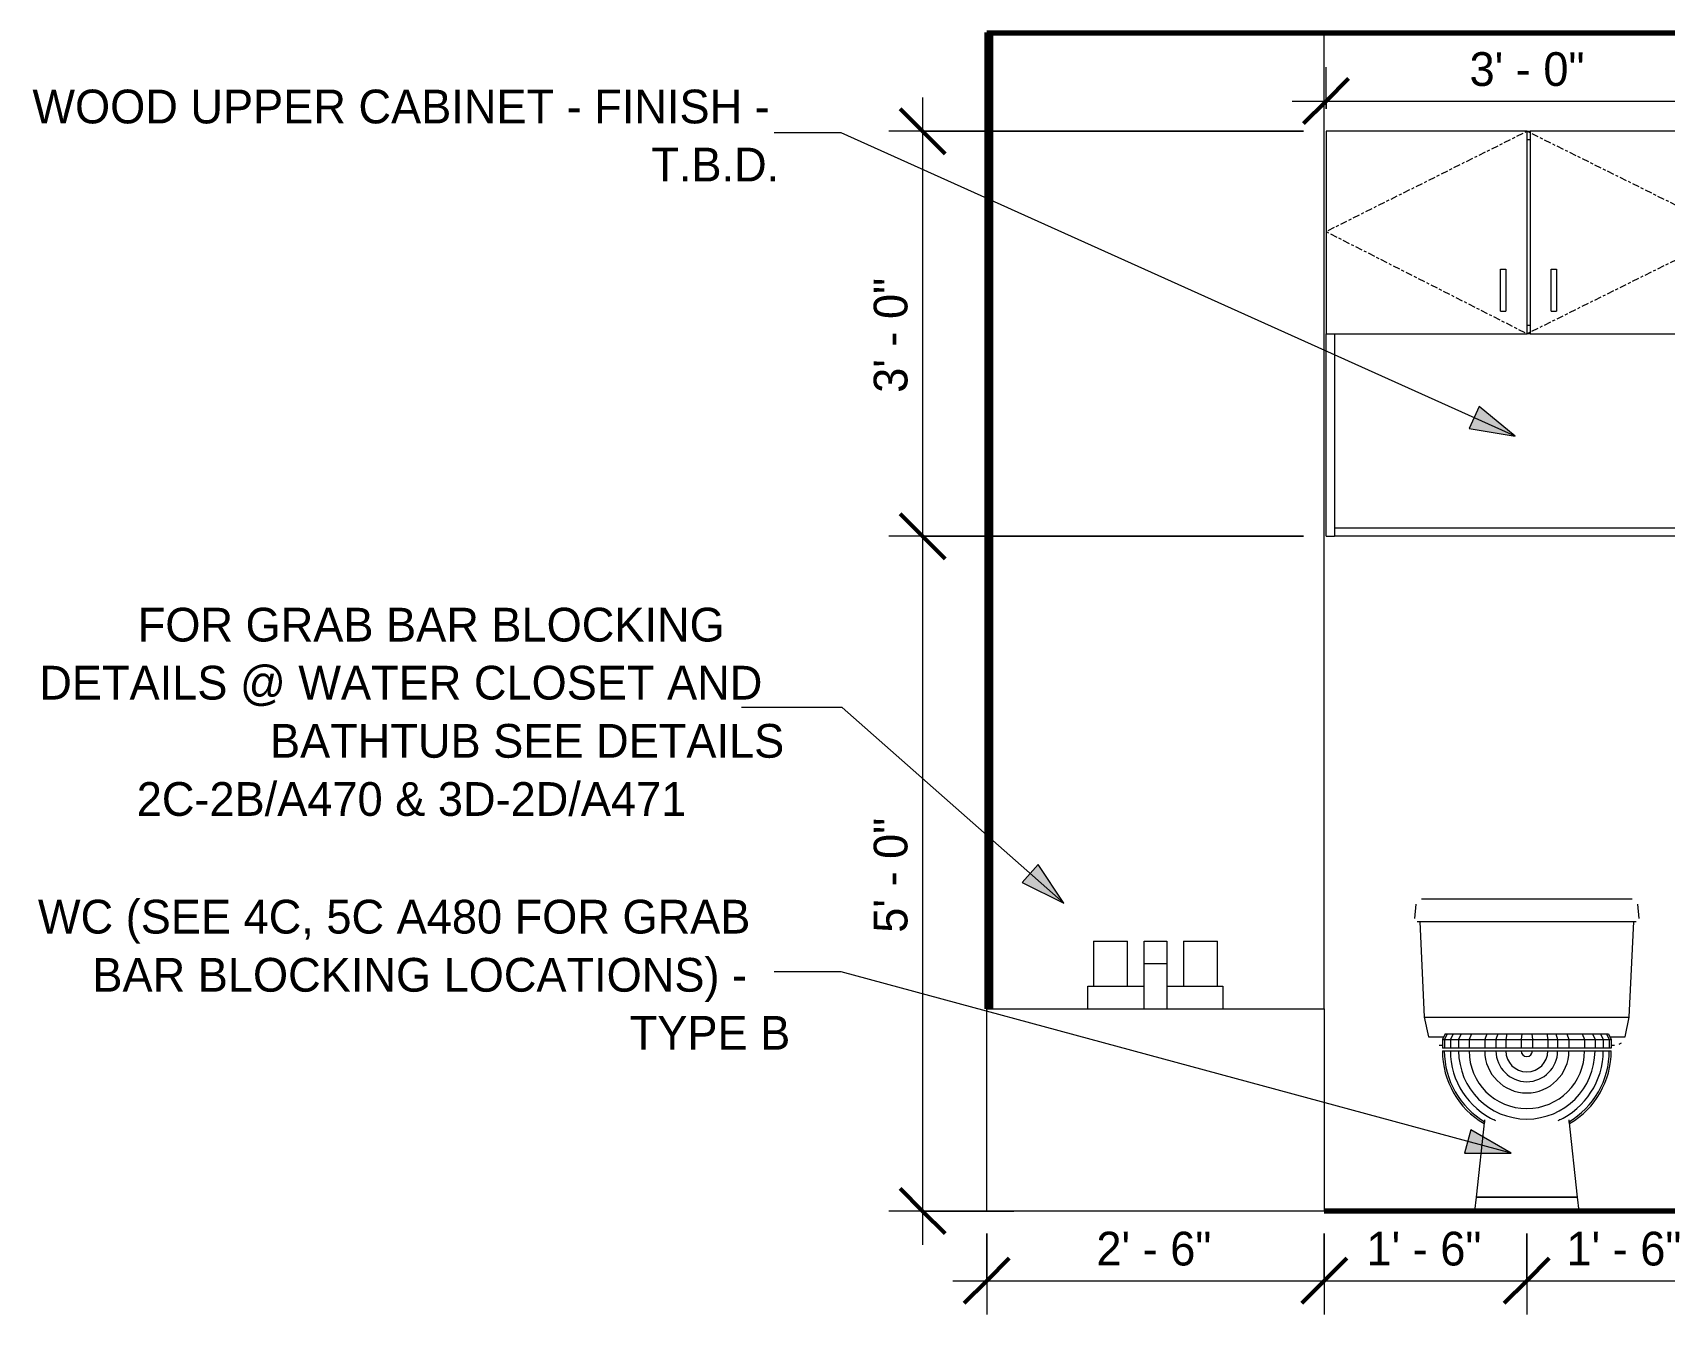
# Model space of a CAD drawing. Header units: inches. Extents: x -10240 to -8600, y 119 to 10383.
# Drawn here: x -9011 to -8866, y 126.8 to 240.8 of the extents above; entities that cross this region are included whole.
import ezdxf

# ---------------------------------------------------------------- set-up
doc = ezdxf.new("R2010")
doc.units = ezdxf.units.IN
doc.header["$MEASUREMENT"] = 0
doc.linetypes.add('Center', pattern=[1.25, 0.25, -0.1875, 0.625, -0.1875])
for name, color, linetype, lineweight in [('0-5', 130, 'Continuous', 5), ('A-ANNO-DIMS', 211, 'Continuous', 9), ('A-ANNO-DIMS-32', 211, 'Continuous', 9), ('A-ANNO-NOTE', 131, 'Continuous', 9), ('A-FLOR-1', 7, 'Continuous', 70), ('A-WALL', 113, 'Continuous', 18), ('A-WALL-4', 113, 'Continuous', 70), ('G-ANNO-TEXT', 231, 'Continuous', 9), ('I-WALL-1', 7, 'Continuous', 70), ('P-SANR-FIXT', 6, 'Continuous', 9), ('Q-CASE', 31, 'Continuous', 9), ('Q-CASE-1', 31, 'Center', 9)]:
    doc.layers.add(name, color=color, linetype=linetype, lineweight=lineweight)
doc.styles.add('Century Gothic', font='ufonts.com_century-gothic.ttf', dxfattribs={"height": 3})
doc.dimstyles.new('OD_1__HACK', dxfattribs={"dimscale": 12, "dimtxt": 3.132505, "dimasz": 0.333333, "dimexe": 0.25, "dimexo": 0.166667, "dimgap": 0.041667, "dimtad": 1, "dimdec": 0, "dimzin": 3, "dimdsep": 46, "dimlunit": 4, "dimtxsty": 'Century Gothic', "dimblk1": 'OBLIQUE', "dimblk2": 'OBLIQUE', "dimsah": 1, "dimcen": 0.09, "dimdle": 0.25, "dimazin": 0, "dimtfac": 1, "dimtdec": 4, "dimtix": 1, "dimtmove": 0, "dimatfit": 3, "dimfxl": 1, "dimtvp": 1, "dimtfill": 1, "dimfrac": 2, "dimtolj": 1, "dimtzin": 0, "dimarcsym": 2})

# ---------------------------------------------------------------- blocks, each defined once
blk = doc.blocks.new('CTR - 1st Phase - Shell_rvt-4-2ND _ 3RD FLOOR - 2BD A - ADA TYPE B - OPTION A - BATH LAV WALL')
at = {"layer": 'A-FLOR-1'}
for p, q in [((-10373.45, 240.75), (-10247.73, 240.75)), ((-10247.73, 136), (-10343.45, 136))]:
    blk.add_line(p, q, dxfattribs=at)
blk = doc.blocks.new('CTR - 1st Phase - Common Walls_rvt-2-2ND _ 3RD FLOOR - 2BD A - ADA TYPE B - OPTION A - BATH LAV WALL')
at = {"layer": 'I-WALL-1'}
blk.add_line((-10373.41, 154), (-10373.41, 240.77), dxfattribs=at)
blk = doc.blocks.new('Toilet-Domestic-3D - Toilet-Domestic-3D-3234795-2ND _ 3RD FLOOR - 2BD A - ADA TYPE B - OPTION A - BATH LAV WALL')
at = {"layer": 'P-SANR-FIXT'}
for p, q in [((-10335.31, 163.29), (-10335.42, 162.02)), ((-10319.2, 163.75), (-10331.7, 163.75)), ((-10316.45, 163.72), (-10316.45, 163.75)), ((-10315.47, 162.02), (-10315.58, 163.29)), ((-10334.95, 161.75), (-10334.56, 153.25)), ((-10331.7, 161.75), (-10319.2, 161.75)), ((-10316.34, 153.25), (-10315.95, 161.75)), ((-10334.56, 153.25), (-10334.2, 151.49)), ((-10334.56, 153.25), (-10331.7, 153.25)), ((-10331.7, 153.25), (-10319.2, 153.25)), ((-10319.2, 153.25), (-10316.34, 153.25)), ((-10316.7, 151.49), (-10316.34, 153.25)), ((-10334.2, 151.49), (-10332.84, 151.49)), ((-10332.7, 151.75), (-10332.95, 151.25)), ((-10332.95, 151.25), (-10332.77, 151.25)), ((-10332.95, 151.25), (-10332.95, 150.5)), ((-10332.77, 151.24), (-10332.95, 151.24)), ((-10332.53, 151.75), (-10332.77, 151.25)), ((-10332.77, 151.25), (-10332.24, 151.25)), ((-10332.77, 151.25), (-10332.77, 150.5)), ((-10332.24, 151.24), (-10332.77, 151.24)), ((-10332.7, 151.75), (-10332.53, 151.75)), ((-10332.53, 151.75), (-10332, 151.75)), ((-10331.51, 151.24), (-10332.24, 151.24)), ((-10332.24, 151.24), (-10332.24, 150.5)), ((-10332, 151.75), (-10332.23, 151.25)), ((-10332.23, 151.25), (-10331.51, 151.25)), ((-10332, 151.75), (-10331.28, 151.75)), ((-10331.28, 151.75), (-10331.51, 151.25)), ((-10331.51, 151.25), (-10330.58, 151.25)), ((-10331.51, 151.25), (-10331.51, 150.5)), ((-10330.58, 151.24), (-10331.51, 151.24)), ((-10331.28, 151.75), (-10330.36, 151.75)), ((-10329.19, 151.24), (-10330.58, 151.24)), ((-10330.58, 151.24), (-10330.58, 150.5)), ((-10330.36, 151.75), (-10330.57, 151.25)), ((-10330.57, 151.25), (-10329.19, 151.25)), ((-10330.36, 151.75), (-10329, 151.75)), ((-10329, 151.75), (-10329.19, 151.25)), ((-10329.19, 151.25), (-10328.19, 151.25)), ((-10329.19, 151.25), (-10329.19, 150.5)), ((-10328.19, 151.24), (-10329.19, 151.24)), ((-10329, 151.75), (-10328.03, 151.75)), ((-10328.03, 151.75), (-10328.19, 151.25)), ((-10328.19, 151.25), (-10327.32, 151.25)), ((-10328.19, 151.25), (-10328.19, 150.5)), ((-10327.32, 151.24), (-10328.19, 151.24)), ((-10328.03, 151.75), (-10327.22, 151.75)), ((-10327.22, 151.75), (-10327.32, 151.25)), ((-10327.32, 151.25), (-10325.95, 151.25)), ((-10327.32, 151.25), (-10327.32, 150.5)), ((-10325.95, 151.24), (-10327.32, 151.24)), ((-10327.22, 151.75), (-10325.9, 151.75)), ((-10325.9, 151.75), (-10325.95, 151.25)), ((-10325.95, 151.25), (-10324.95, 151.25)), ((-10324.95, 151.24), (-10325.95, 151.24)), ((-10325.95, 151.24), (-10325.95, 150.5)), ((-10325.9, 151.75), (-10324.99, 151.75)), ((-10324.99, 151.75), (-10323.68, 151.75)), ((-10324.99, 151.75), (-10324.95, 151.25)), ((-10324.95, 151.25), (-10323.58, 151.25)), ((-10324.95, 151.25), (-10324.95, 150.5)), ((-10323.57, 151.24), (-10324.95, 151.24)), ((-10323.68, 151.75), (-10322.86, 151.75)), ((-10323.68, 151.75), (-10323.58, 151.25)), ((-10323.57, 151.25), (-10322.71, 151.25)), ((-10322.71, 151.24), (-10323.57, 151.24)), ((-10323.57, 151.24), (-10323.57, 150.5)), ((-10322.86, 151.75), (-10321.9, 151.75)), ((-10322.86, 151.75), (-10322.71, 151.25)), ((-10322.71, 151.25), (-10321.71, 151.25)), ((-10322.71, 151.25), (-10322.71, 150.5)), ((-10321.71, 151.24), (-10322.71, 151.24)), ((-10321.9, 151.75), (-10320.54, 151.75)), ((-10321.9, 151.75), (-10321.71, 151.25)), ((-10321.71, 151.25), (-10320.32, 151.25)), ((-10320.32, 151.24), (-10321.71, 151.24)), ((-10321.71, 151.24), (-10321.71, 150.5)), ((-10320.54, 151.75), (-10319.62, 151.75)), ((-10320.54, 151.75), (-10320.32, 151.25)), ((-10320.32, 151.25), (-10319.39, 151.25)), ((-10319.39, 151.24), (-10320.32, 151.24)), ((-10320.32, 151.24), (-10320.32, 150.5)), ((-10319.62, 151.75), (-10318.9, 151.75)), ((-10319.62, 151.75), (-10319.39, 151.25)), ((-10319.39, 151.25), (-10318.66, 151.25)), ((-10319.39, 151.25), (-10319.39, 150.5)), ((-10318.66, 151.24), (-10319.39, 151.24)), ((-10318.9, 151.75), (-10318.37, 151.75)), ((-10318.9, 151.75), (-10318.66, 151.25)), ((-10318.66, 151.25), (-10318.13, 151.25)), ((-10318.66, 151.25), (-10318.66, 150.5)), ((-10318.12, 151.24), (-10318.66, 151.24)), ((-10318.37, 151.75), (-10318.2, 151.75)), ((-10318.37, 151.75), (-10318.13, 151.25)), ((-10318.2, 151.75), (-10317.96, 151.26)), ((-10318.12, 151.25), (-10317.95, 151.25)), ((-10317.95, 151.24), (-10318.12, 151.24)), ((-10318.12, 151.24), (-10318.12, 150.5)), ((-10318.05, 151.49), (-10316.7, 151.49)), ((-10317.95, 151.25), (-10317.95, 150.5)), ((-10332.77, 150.5), (-10332.95, 150.5)), ((-10332.95, 150.25), (-10332.77, 150.25)), ((-10332.24, 150.5), (-10332.77, 150.5)), ((-10332.77, 150.25), (-10332.24, 150.25)), ((-10331.51, 150.5), (-10332.24, 150.5)), ((-10332.24, 150.25), (-10331.51, 150.25)), ((-10330.58, 150.5), (-10331.51, 150.5)), ((-10331.51, 150.25), (-10330.58, 150.25)), ((-10329.19, 150.5), (-10330.58, 150.5)), ((-10330.58, 150.25), (-10329.19, 150.25)), ((-10328.19, 150.5), (-10329.19, 150.5)), ((-10329.19, 150.25), (-10328.19, 150.25)), ((-10327.32, 150.5), (-10328.19, 150.5)), ((-10328.19, 150.25), (-10327.32, 150.25)), ((-10325.95, 150.5), (-10327.32, 150.5)), ((-10327.32, 150.25), (-10325.95, 150.25)), ((-10324.95, 150.5), (-10325.95, 150.5)), ((-10325.95, 150.25), (-10325.45, 150.25)), ((-10325.45, 150.25), (-10324.95, 150.25)), ((-10323.57, 150.5), (-10324.95, 150.5)), ((-10324.95, 150.25), (-10323.57, 150.25)), ((-10322.71, 150.5), (-10323.57, 150.5)), ((-10323.57, 150.25), (-10322.71, 150.25)), ((-10321.71, 150.5), (-10322.71, 150.5)), ((-10322.71, 150.25), (-10321.71, 150.25)), ((-10320.32, 150.5), (-10321.71, 150.5)), ((-10321.71, 150.25), (-10320.32, 150.25)), ((-10319.39, 150.5), (-10320.32, 150.5)), ((-10320.32, 150.25), (-10319.39, 150.25)), ((-10318.66, 150.5), (-10319.39, 150.5)), ((-10319.39, 150.25), (-10318.66, 150.25)), ((-10318.12, 150.5), (-10318.66, 150.5)), ((-10318.66, 150.25), (-10318.12, 150.25)), ((-10317.95, 150.5), (-10318.12, 150.5)), ((-10318.12, 150.25), (-10317.95, 150.25)), ((-10329.2, 144.12), (-10329.95, 137.25)), ((-10328.32, 144.12), (-10328.34, 144.12)), ((-10322.56, 144.12), (-10322.58, 144.12)), ((-10320.95, 137.25), (-10321.7, 144.12)), ((-10329.95, 137.25), (-10330.09, 136)), ((-10329.73, 137.25), (-10329.95, 137.25)), ((-10329.95, 137.25), (-10329.73, 137.25)), ((-10329.09, 137.25), (-10329.73, 137.25)), ((-10329.73, 137.25), (-10325.45, 137.25)), ((-10328.09, 137.25), (-10329.09, 137.25)), ((-10326.84, 137.25), (-10328.09, 137.25)), ((-10325.45, 137.25), (-10326.84, 137.25)), ((-10324.06, 137.25), (-10325.45, 137.25)), ((-10325.45, 137.25), (-10324.06, 137.25)), ((-10322.8, 137.25), (-10324.06, 137.25)), ((-10324.06, 137.25), (-10322.8, 137.25)), ((-10321.81, 137.25), (-10322.8, 137.25)), ((-10322.8, 137.25), (-10321.81, 137.25)), ((-10321.17, 137.25), (-10321.81, 137.25)), ((-10321.81, 137.25), (-10321.17, 137.25)), ((-10320.95, 137.25), (-10321.17, 137.25)), ((-10321.17, 137.25), (-10320.95, 137.25)), ((-10320.81, 136), (-10320.95, 137.25))]:
    blk.add_line(p, q, dxfattribs=at)
at = {"layer": 'P-SANR-FIXT', "flags": 128}
for points in [[(-10331.7, 163.75), (-10331.82, 163.75), (-10331.95, 163.75), (-10332.07, 163.75), (-10332.2, 163.75), (-10332.32, 163.75), (-10332.44, 163.75), (-10332.56, 163.75), (-10332.68, 163.75), (-10332.8, 163.75), (-10332.91, 163.75), (-10333.03, 163.75), (-10333.14, 163.75), (-10333.25, 163.75), (-10333.35, 163.75), (-10333.46, 163.75), (-10333.56, 163.75), (-10333.66, 163.75), (-10333.75, 163.75), (-10333.85, 163.75), (-10333.93, 163.75), (-10334.02, 163.75), (-10334.1, 163.75), (-10334.18, 163.75), (-10334.25, 163.75), (-10334.32, 163.75), (-10334.39, 163.75), (-10334.45, 163.75), (-10334.5, 163.75), (-10334.56, 163.75), (-10334.6, 163.75), (-10334.65, 163.75), (-10334.68, 163.75), (-10334.72, 163.75), (-10334.75, 163.75), (-10334.77, 163.75), (-10334.79, 163.75), (-10334.8, 163.75), (-10334.81, 163.75), (-10334.82, 163.75), (-10334.82, 163.75)], [(-10316.08, 163.75), (-10316.08, 163.75), (-10316.09, 163.75), (-10316.1, 163.75), (-10316.12, 163.75), (-10316.14, 163.75), (-10316.17, 163.75), (-10316.2, 163.75), (-10316.24, 163.75), (-10316.28, 163.75), (-10316.33, 163.75), (-10316.38, 163.75), (-10316.43, 163.75), (-10316.49, 163.75), (-10316.56, 163.75), (-10316.63, 163.75), (-10316.7, 163.75), (-10316.78, 163.75), (-10316.86, 163.75), (-10316.94, 163.75), (-10317.03, 163.75), (-10317.12, 163.75), (-10317.21, 163.75), (-10317.31, 163.75), (-10317.41, 163.75), (-10317.51, 163.75), (-10317.62, 163.75), (-10317.73, 163.75), (-10317.84, 163.75), (-10317.95, 163.75), (-10318.07, 163.75), (-10318.19, 163.75), (-10318.31, 163.75), (-10318.43, 163.75), (-10318.55, 163.75), (-10318.67, 163.75), (-10318.79, 163.75), (-10318.92, 163.75), (-10319.04, 163.75), (-10319.17, 163.75), (-10319.2, 163.75)], [(-10335.18, 161.75), (-10335.17, 161.75), (-10335.16, 161.75), (-10335.15, 161.75), (-10335.13, 161.75), (-10335.11, 161.75), (-10335.08, 161.75), (-10335.04, 161.75), (-10335, 161.75), (-10334.95, 161.75), (-10334.9, 161.75), (-10334.84, 161.75), (-10334.78, 161.75), (-10334.72, 161.75), (-10334.64, 161.75), (-10334.57, 161.75), (-10334.49, 161.75), (-10334.4, 161.75), (-10334.31, 161.75), (-10334.22, 161.75), (-10334.12, 161.75), (-10334.02, 161.75), (-10333.91, 161.75), (-10333.81, 161.75), (-10333.69, 161.75), (-10333.58, 161.75), (-10333.46, 161.75), (-10333.34, 161.75), (-10333.21, 161.75), (-10333.09, 161.75), (-10332.96, 161.75), (-10332.83, 161.75), (-10332.7, 161.75), (-10332.56, 161.75), (-10332.43, 161.75), (-10332.29, 161.75), (-10332.15, 161.75), (-10332.01, 161.75), (-10331.88, 161.75), (-10331.74, 161.75), (-10331.7, 161.75)], [(-10319.2, 161.75), (-10319.06, 161.75), (-10318.92, 161.75), (-10318.78, 161.75), (-10318.64, 161.75), (-10318.51, 161.75), (-10318.37, 161.75), (-10318.24, 161.75), (-10318.1, 161.75), (-10317.97, 161.75), (-10317.84, 161.75), (-10317.72, 161.75), (-10317.59, 161.75), (-10317.47, 161.75), (-10317.35, 161.75), (-10317.24, 161.75), (-10317.12, 161.75), (-10317.01, 161.75), (-10316.91, 161.75), (-10316.8, 161.75), (-10316.7, 161.75), (-10316.61, 161.75), (-10316.52, 161.75), (-10316.43, 161.75), (-10316.35, 161.75), (-10316.27, 161.75), (-10316.2, 161.75), (-10316.13, 161.75), (-10316.07, 161.75), (-10316.01, 161.75), (-10315.96, 161.75), (-10315.91, 161.75), (-10315.87, 161.75), (-10315.83, 161.75), (-10315.8, 161.75), (-10315.77, 161.75), (-10315.75, 161.75), (-10315.74, 161.75), (-10315.73, 161.75), (-10315.72, 161.75), (-10315.72, 161.75)], [(-10333.24, 150.75), (-10333.24, 150.75), (-10333.23, 150.75), (-10333.23, 150.75), (-10333.22, 150.75), (-10333.21, 150.75), (-10333.19, 150.75), (-10333.18, 150.75), (-10333.16, 150.75), (-10333.14, 150.75), (-10333.11, 150.75), (-10333.09, 150.75), (-10333.06, 150.75), (-10333.03, 150.75), (-10333, 150.75), (-10332.97, 150.75), (-10332.95, 150.75)], [(-10317.94, 150.75), (-10317.9, 150.75), (-10317.87, 150.75), (-10317.84, 150.75), (-10317.81, 150.75), (-10317.79, 150.75), (-10317.77, 150.75), (-10317.74, 150.75), (-10317.73, 150.75), (-10317.71, 150.75), (-10317.7, 150.75), (-10317.68, 150.75), (-10317.67, 150.75), (-10317.67, 150.75), (-10317.66, 150.75), (-10317.66, 150.75), (-10317.66, 150.75)]]:
    blk.add_lwpolyline(points, dxfattribs=at)
at = {"layer": 'P-SANR-FIXT'}
for radius, start, end in [(7.5, 180, 239.5183), (7.33, 180, 239.6408), (6.79, 180, 245.7328), (6.06, 180, 360), (5.13, 180, 360), (3.74, 180, 360), (2.74, 180, 360), (1.87, 180, 360), (0.5, 180, 360), (6.79, 294.2672, 360), (7.33, 300.3592, 360), (7.5, 300.4817, 360)]:
    blk.add_arc((-10325.45, 150.25), radius, start, end, dxfattribs=at)
blk.add_open_spline([(-10317.24, 150.84), (-10317.21, 150.86), (-10317.14, 150.89), (-10317.08, 150.93), (-10317.05, 150.96)], degree=3, dxfattribs=at)
blk = doc.blocks.new('Bath Tub - Maestro - 60_x30_-1372872-2ND _ 3RD FLOOR - 2BD A - ADA TYPE B - OPTION A - BATH LAV WALL')
at = {"layer": 'P-SANR-FIXT'}
for p, q in [((-10363.95, 160), (-10363.95, 156)), ((-10363.95, 160), (-10362.45, 160)), ((-10362.45, 160), (-10360.95, 160)), ((-10360.95, 156), (-10360.95, 160)), ((-10359.45, 158), (-10359.45, 160)), ((-10359.45, 160), (-10357.45, 160)), ((-10357.45, 160), (-10357.45, 158)), ((-10355.95, 160), (-10355.95, 156)), ((-10355.95, 160), (-10354.45, 160)), ((-10354.45, 160), (-10352.95, 160)), ((-10352.95, 156), (-10352.95, 160)), ((-10359.45, 154), (-10359.45, 158)), ((-10357.45, 158), (-10359.45, 158)), ((-10357.45, 158), (-10357.45, 154)), ((-10364.45, 156), (-10359.45, 156)), ((-10364.45, 154), (-10364.45, 156)), ((-10357.45, 156), (-10352.45, 156)), ((-10352.45, 156), (-10352.45, 154)), ((-10373.45, 154), (-10343.45, 154)), ((-10373.45, 136), (-10373.45, 154)), ((-10343.45, 154), (-10343.45, 136)), ((-10343.45, 136), (-10373.45, 136))]:
    blk.add_line(p, q, dxfattribs=at)
blk = doc.blocks.new('300 Series Wall Hung Cabinet_326 - 36_-2909952-2ND _ 3RD FLOOR - 2BD A - ADA TYPE B - OPTION A - BATH LAV WALL')
at = {"layer": 'Q-CASE'}
for p, q in [((-10343.29, 232), (-10343.29, 214)), ((-10325.41, 232), (-10343.29, 232)), ((-10325.41, 214), (-10325.41, 232)), ((-10325.41, 232), (-10325.16, 232)), ((-10325.16, 231.25), (-10325.41, 231.25)), ((-10325.16, 232), (-10325.16, 214)), ((-10307.29, 232), (-10325.16, 232)), ((-10307.29, 214), (-10307.29, 232)), ((-10327.79, 219.75), (-10327.3, 219.75)), ((-10327.79, 216), (-10327.79, 219.75)), ((-10327.3, 219.75), (-10327.3, 216)), ((-10323.29, 219.75), (-10322.8, 219.75)), ((-10323.29, 216), (-10323.29, 219.75)), ((-10322.8, 219.75), (-10322.8, 216)), ((-10327.79, 216), (-10327.3, 216)), ((-10325.41, 214.75), (-10325.16, 214.75)), ((-10323.29, 216), (-10322.8, 216)), ((-10343.29, 214), (-10325.41, 214)), ((-10343.29, 196), (-10343.29, 214)), ((-10342.54, 214), (-10342.54, 196)), ((-10325.16, 214), (-10325.41, 214)), ((-10325.16, 214), (-10307.29, 214)), ((-10308.04, 196), (-10308.04, 214)), ((-10307.29, 214), (-10307.29, 196)), ((-10343.29, 196), (-10342.54, 196)), ((-10342.54, 196.75), (-10308.04, 196.75)), ((-10342.54, 196.75), (-10342.54, 196)), ((-10308.04, 196), (-10342.54, 196)), ((-10308.04, 196), (-10308.04, 196.75)), ((-10308.04, 196), (-10307.29, 196))]:
    blk.add_line(p, q, dxfattribs=at)
at = {"layer": 'Q-CASE-1'}
for p, q in [((-10325.41, 232), (-10343.29, 223.08)), ((-10325.41, 232), (-10307.29, 223)), ((-10343.29, 223.08), (-10325.41, 214)), ((-10307.29, 223), (-10325.41, 214))]:
    blk.add_line(p, q, dxfattribs=at)
blk = doc.blocks.new('DIMBLOCK72-2ND _ 3RD FLOOR - 2BD A - ADA TYPE B - OPTION A - BATH LAV WALL')
at = {"layer": 'A-ANNO-DIMS-32'}
for p, q in [((-8896.02, 234), (-8896.02, 237.69)), ((-8860.02, 234), (-8860.02, 237.69)), ((-8899.02, 234.69), (-8860.02, 234.69)), ((-8896.02, 234.69), (-8896.02, 234)), ((-8860.02, 234.69), (-8860.02, 234))]:
    blk.add_line(p, q, dxfattribs=at)
at = {"layer": 'A-ANNO-DIMS-32', "lineweight": 50}
for p, q in [((-8896.02, 234.69), (-8894.02, 236.69)), ((-8860.02, 234.69), (-8858.02, 236.69)), ((-8896.02, 234.69), (-8898.02, 232.69)), ((-8860.02, 234.69), (-8862.02, 232.69))]:
    blk.add_line(p, q, dxfattribs=at)
at = {"layer": 'A-ANNO-DIMS-32', "color": 0, "insert": (-8883.27, 239.03), "char_height": 3, "width": 12.5897, "attachment_point": 1, "line_spacing_factor": 0.984502, "style": 'Century Gothic', "bg_fill": 3, "box_fill_scale": 1.25, "bg_fill_color": 256, "bg_fill_true_color": 13158600, "bg_fill_transparency": 0}
blk.add_mtext('3\' - 0"', dxfattribs=at)
blk = doc.blocks.new('_Oblique')
at = {"color": 0, "linetype": 'ByBlock', "lineweight": -2}
blk.add_line((-0.5, -0.5), (0.5, 0.5), dxfattribs=at)
blk = doc.blocks.new('DIMBLOCK75-2ND _ 3RD FLOOR - 2BD A - ADA TYPE B - OPTION A - BATH LAV WALL')
at = {"layer": 'A-ANNO-DIMS-32'}
for p, q in [((-8931.87, 235), (-8931.87, 196)), ((-8898.02, 232), (-8934.87, 232)), ((-8931.87, 232), (-8898.02, 232)), ((-8898.02, 196), (-8934.87, 196)), ((-8931.87, 196), (-8898.02, 196))]:
    blk.add_line(p, q, dxfattribs=at)
at = {"layer": 'A-ANNO-DIMS-32', "lineweight": 50}
for p, q in [((-8931.87, 232), (-8933.87, 234)), ((-8931.87, 232), (-8929.87, 230)), ((-8931.87, 196), (-8933.87, 198)), ((-8931.87, 196), (-8929.87, 194))]:
    blk.add_line(p, q, dxfattribs=at)
at = {"layer": 'A-ANNO-DIMS-32', "color": 0, "insert": (-8936.22, 208.75), "char_height": 3, "width": 12.5897, "attachment_point": 1, "rotation": 90, "line_spacing_factor": 0.984502, "style": 'Century Gothic', "bg_fill": 3, "box_fill_scale": 1.25, "bg_fill_color": 256, "bg_fill_true_color": 13158600, "bg_fill_transparency": 0}
blk.add_mtext('3\' - 0"', dxfattribs=at)
blk = doc.blocks.new('DIMBLOCK76-2ND _ 3RD FLOOR - 2BD A - ADA TYPE B - OPTION A - BATH LAV WALL')
at = {"layer": 'A-ANNO-DIMS-32', "lineweight": 50}
for p, q in [((-8931.87, 196), (-8933.87, 198)), ((-8931.87, 196), (-8929.87, 194)), ((-8931.87, 136), (-8933.87, 138)), ((-8931.87, 136), (-8929.87, 134))]:
    blk.add_line(p, q, dxfattribs=at)
at = {"layer": 'A-ANNO-DIMS-32'}
for p, q in [((-8898.02, 196), (-8934.87, 196)), ((-8931.87, 196), (-8931.87, 133)), ((-8931.87, 196), (-8898.02, 196)), ((-8923.77, 136), (-8934.87, 136)), ((-8931.87, 136), (-8923.77, 136))]:
    blk.add_line(p, q, dxfattribs=at)
at = {"layer": 'A-ANNO-DIMS-32', "color": 0, "insert": (-8936.22, 160.75), "char_height": 3, "width": 12.5897, "attachment_point": 1, "rotation": 90, "line_spacing_factor": 0.984502, "style": 'Century Gothic', "bg_fill": 3, "box_fill_scale": 1.25, "bg_fill_color": 256, "bg_fill_true_color": 13158600, "bg_fill_transparency": 0}
blk.add_mtext('5\' - 0"', dxfattribs=at)
blk = doc.blocks.new('DIMBLOCK77-2ND _ 3RD FLOOR - 2BD A - ADA TYPE B - OPTION A - BATH LAV WALL')
at = {"layer": 'A-ANNO-DIMS-32'}
for p, q in [((-8926.18, 134), (-8926.18, 126.82)), ((-8926.18, 129.82), (-8926.18, 134)), ((-8896.18, 134), (-8896.18, 126.82)), ((-8896.18, 129.82), (-8896.18, 134)), ((-8929.18, 129.82), (-8896.18, 129.82))]:
    blk.add_line(p, q, dxfattribs=at)
at = {"layer": 'A-ANNO-DIMS-32', "lineweight": 50}
for p, q in [((-8926.18, 129.82), (-8924.18, 131.82)), ((-8896.18, 129.82), (-8894.18, 131.82)), ((-8926.18, 129.82), (-8928.18, 127.82)), ((-8896.18, 129.82), (-8898.18, 127.82))]:
    blk.add_line(p, q, dxfattribs=at)
at = {"layer": 'A-ANNO-DIMS-32', "color": 0, "insert": (-8916.43, 134.17), "char_height": 3, "width": 12.5897, "attachment_point": 1, "line_spacing_factor": 0.984502, "style": 'Century Gothic', "bg_fill": 3, "box_fill_scale": 1.25, "bg_fill_color": 256, "bg_fill_true_color": 13158600, "bg_fill_transparency": 0}
blk.add_mtext('2\' - 6"', dxfattribs=at)
blk = doc.blocks.new('DIMBLOCK78-2ND _ 3RD FLOOR - 2BD A - ADA TYPE B - OPTION A - BATH LAV WALL')
at = {"layer": 'A-ANNO-DIMS-32'}
for p, q in [((-8896.18, 134), (-8896.18, 126.82)), ((-8896.18, 129.82), (-8896.18, 134)), ((-8878.18, 134), (-8878.18, 126.82)), ((-8878.18, 129.82), (-8878.18, 134)), ((-8896.18, 129.82), (-8878.18, 129.82))]:
    blk.add_line(p, q, dxfattribs=at)
at = {"layer": 'A-ANNO-DIMS-32', "lineweight": 50}
for p, q in [((-8896.18, 129.82), (-8894.18, 131.82)), ((-8878.18, 129.82), (-8876.18, 131.82)), ((-8896.18, 129.82), (-8898.18, 127.82)), ((-8878.18, 129.82), (-8880.18, 127.82))]:
    blk.add_line(p, q, dxfattribs=at)
at = {"layer": 'A-ANNO-DIMS-32', "color": 0, "insert": (-8892.43, 134.17), "char_height": 3, "width": 12.5897, "attachment_point": 1, "line_spacing_factor": 0.984502, "style": 'Century Gothic', "bg_fill": 3, "box_fill_scale": 1.25, "bg_fill_color": 256, "bg_fill_true_color": 13158600, "bg_fill_transparency": 0}
blk.add_mtext('1\' - 6"', dxfattribs=at)
blk = doc.blocks.new('DIMBLOCK79-2ND _ 3RD FLOOR - 2BD A - ADA TYPE B - OPTION A - BATH LAV WALL')
at = {"layer": 'A-ANNO-DIMS-32'}
for p, q in [((-8878.18, 134), (-8878.18, 126.82)), ((-8878.18, 129.82), (-8878.18, 134)), ((-8860.65, 134), (-8860.65, 126.82)), ((-8860.65, 129.82), (-8860.65, 134)), ((-8878.18, 129.82), (-8860.65, 129.82))]:
    blk.add_line(p, q, dxfattribs=at)
at = {"layer": 'A-ANNO-DIMS-32', "lineweight": 50}
for p, q in [((-8878.18, 129.82), (-8876.18, 131.82)), ((-8860.65, 129.82), (-8858.65, 131.82)), ((-8878.18, 129.82), (-8880.18, 127.82)), ((-8860.65, 129.82), (-8862.65, 127.82))]:
    blk.add_line(p, q, dxfattribs=at)
at = {"layer": 'A-ANNO-DIMS-32', "color": 0, "insert": (-8874.66, 134.17), "char_height": 3, "width": 12.5897, "attachment_point": 1, "line_spacing_factor": 0.984502, "style": 'Century Gothic', "bg_fill": 3, "box_fill_scale": 1.25, "bg_fill_color": 256, "bg_fill_true_color": 13158600, "bg_fill_transparency": 0}
blk.add_mtext('1\' - 6"', dxfattribs=at)

msp = doc.modelspace()

# ---------------------------------------------------------------- hatches: boundary and pattern name
at = {"layer": 'A-ANNO-NOTE'}
msp.add_hatch(color=256, dxfattribs=at).paths.add_polyline_path([(-8919.32, 163.38), (-8921.61, 166.83), (-8923.03, 165.23)], flags=0)
at = {"layer": 'G-ANNO-TEXT'}
for points in [[(-8879.21, 204.9), (-8882.42, 207.52), (-8883.3, 205.57)], [(-8879.56, 141.15), (-8883.15, 143.23), (-8883.71, 141.16)]]:
    msp.add_hatch(color=256, dxfattribs=at).paths.add_polyline_path(points, flags=0)

# ---------------------------------------------------------------- linework, layer by layer
at = {"layer": 'A-ANNO-NOTE'}
for p, q in [((-8939.02, 180.77), (-8947.96, 180.77)), ((-8919.32, 163.38), (-8939.02, 180.77)), ((-8921.61, 166.83), (-8923.03, 165.23)), ((-8919.32, 163.38), (-8921.61, 166.83)), ((-8923.03, 165.23), (-8919.32, 163.38))]:
    msp.add_line(p, q, dxfattribs=at)
at = {"layer": 'A-WALL'}
msp.add_line((-8896.18, 154), (-8896.18, 240.75), dxfattribs=at)
at = {"layer": 'A-WALL-4'}
for p, q in [((-8926.18, 240.77), (-8926.18, 154)), ((-8925.81, 154), (-8925.81, 240.77))]:
    msp.add_line(p, q, dxfattribs=at)
at = {"layer": 'G-ANNO-TEXT'}
for p, q in [((-8939.11, 231.87), (-8945.06, 231.87)), ((-8879.21, 204.9), (-8939.11, 231.87)), ((-8882.42, 207.52), (-8883.3, 205.57)), ((-8879.21, 204.9), (-8882.42, 207.52)), ((-8883.3, 205.57), (-8879.21, 204.9)), ((-8939.11, 157.27), (-8945.06, 157.27)), ((-8879.56, 141.15), (-8939.11, 157.27)), ((-8883.15, 143.23), (-8883.71, 141.16)), ((-8879.56, 141.15), (-8883.15, 143.23)), ((-8883.71, 141.16), (-8879.56, 141.15))]:
    msp.add_line(p, q, dxfattribs=at)

# ---------------------------------------------------------------- block references
at = {"layer": '0-5'}
for name in ['CTR - 1st Phase - Shell_rvt-4-2ND _ 3RD FLOOR - 2BD A - ADA TYPE B - OPTION A - BATH LAV WALL', 'CTR - 1st Phase - Common Walls_rvt-2-2ND _ 3RD FLOOR - 2BD A - ADA TYPE B - OPTION A - BATH LAV WALL']:
    msp.add_blockref(name, (1447.27, 0), dxfattribs=at)
at = {"layer": 'P-SANR-FIXT'}
for name in ['Toilet-Domestic-3D - Toilet-Domestic-3D-3234795-2ND _ 3RD FLOOR - 2BD A - ADA TYPE B - OPTION A - BATH LAV WALL', 'Bath Tub - Maestro - 60_x30_-1372872-2ND _ 3RD FLOOR - 2BD A - ADA TYPE B - OPTION A - BATH LAV WALL']:
    msp.add_blockref(name, (1447.27, 0), dxfattribs=at)
at = {"layer": 'Q-CASE'}
msp.add_blockref('300 Series Wall Hung Cabinet_326 - 36_-2909952-2ND _ 3RD FLOOR - 2BD A - ADA TYPE B - OPTION A - BATH LAV WALL', (1447.27, 0), dxfattribs=at)

# ---------------------------------------------------------------- texts
at = {"layer": 'A-ANNO-NOTE', "char_height": 3, "attachment_point": 1, "style": 'Century Gothic'}
for s, insert, width in [('FOR GRAB BAR BLOCKING', (-9001.62, 189.64), 65.044), ('DETAILS @ WATER CLOSET AND', (-9010.37, 184.48), 75.649), ('BATHTUB SEE DETAILS', (-8989.87, 179.31), 50.803), ('2C-2B/A470 & 3D-2D/A471', (-9001.71, 174.14), 65.145)]:
    msp.add_mtext(s, dxfattribs=dict(at, insert=insert, width=width))
at = {"layer": 'G-ANNO-TEXT', "char_height": 3, "attachment_point": 1, "style": 'Century Gothic'}
for s, insert, width in [('WOOD UPPER CABINET - FINISH -', (-9010.98, 235.7), 79.891), ('T.B.D.', (-8955.98, 230.54), 13.231), ('WC (SEE 4C, 5C A480 FOR GRAB', (-9010.49, 163.68), 79.285), ('BAR BLOCKING LOCATIONS) -', (-9005.65, 158.51), 73.427), ('TYPE B', (-8957.9, 153.35), 15.554)]:
    msp.add_mtext(s, dxfattribs=dict(at, insert=insert, width=width))

# ---------------------------------------------------------------- next in the draw order: dimensions: what is measured, and where the dimension line sits
at = {"layer": 'A-ANNO-DIMS'}
dim = msp.add_linear_dim(base=(-8860.02, 234.69), p1=(-8896.02, 232), p2=(-8860.02, 232), dimstyle='OD_1__HACK', override={"dimpost": '<>', "dimfxl": 36}, dxfattribs=at)
dim.commit()
dim.dimension.update_dxf_attribs({"geometry": 'DIMBLOCK72-2ND _ 3RD FLOOR - 2BD A - ADA TYPE B - OPTION A - BATH LAV WALL', "text_midpoint": (-8878.02, 236.76)})

# ---------------------------------------------------------------- next in the draw order: dimensions: what is measured, and where the dimension line sits
dim = msp.add_linear_dim(base=(-8931.87, 196), p1=(-8896.02, 232), p2=(-8896.02, 196), angle=90, dimstyle='OD_1__HACK', override={"dimpost": '<>', "dimfxl": 36}, dxfattribs=at)
dim.commit()
dim.dimension.update_dxf_attribs({"geometry": 'DIMBLOCK75-2ND _ 3RD FLOOR - 2BD A - ADA TYPE B - OPTION A - BATH LAV WALL', "text_midpoint": (-8933.95, 214)})

# ---------------------------------------------------------------- next in the draw order: dimensions: what is measured, and where the dimension line sits
dim = msp.add_linear_dim(base=(-8931.87, 136), p1=(-8896.02, 196), p2=(-8921.77, 136), angle=90, dimstyle='OD_1__HACK', override={"dimpost": '<>', "dimfxl": 65.290322}, dxfattribs=at)
dim.commit()
dim.dimension.update_dxf_attribs({"geometry": 'DIMBLOCK76-2ND _ 3RD FLOOR - 2BD A - ADA TYPE B - OPTION A - BATH LAV WALL', "text_midpoint": (-8933.95, 166)})

# ---------------------------------------------------------------- next in the draw order: dimensions: what is measured, and where the dimension line sits
dim = msp.add_linear_dim(base=(-8896.18, 129.82), p1=(-8926.18, 136), p2=(-8896.18, 136), dimstyle='OD_1__HACK', override={"dimpost": '<>', "dimfxl": 30}, dxfattribs=at)
dim.commit()
dim.dimension.update_dxf_attribs({"geometry": 'DIMBLOCK77-2ND _ 3RD FLOOR - 2BD A - ADA TYPE B - OPTION A - BATH LAV WALL', "text_midpoint": (-8911.18, 131.9)})

# ---------------------------------------------------------------- next in the draw order: dimensions: what is measured, and where the dimension line sits
dim = msp.add_linear_dim(base=(-8878.18, 129.82), p1=(-8896.18, 136), p2=(-8878.18, 136), dimstyle='OD_1__HACK', override={"dimpost": '<>', "dimfxl": 18}, dxfattribs=at)
dim.commit()
dim.dimension.update_dxf_attribs({"geometry": 'DIMBLOCK78-2ND _ 3RD FLOOR - 2BD A - ADA TYPE B - OPTION A - BATH LAV WALL', "text_midpoint": (-8887.18, 131.9)})

# ---------------------------------------------------------------- next in the draw order: dimensions: what is measured, and where the dimension line sits
dim = msp.add_linear_dim(base=(-8860.65, 129.82), p1=(-8878.18, 136), p2=(-8860.65, 136), dimstyle='OD_1__HACK', override={"dimpost": '<>', "dimfxl": 17.534295}, dxfattribs=at)
dim.commit()
dim.dimension.update_dxf_attribs({"geometry": 'DIMBLOCK79-2ND _ 3RD FLOOR - 2BD A - ADA TYPE B - OPTION A - BATH LAV WALL', "text_midpoint": (-8869.42, 131.9)})

doc.saveas('drawing.dxf')
